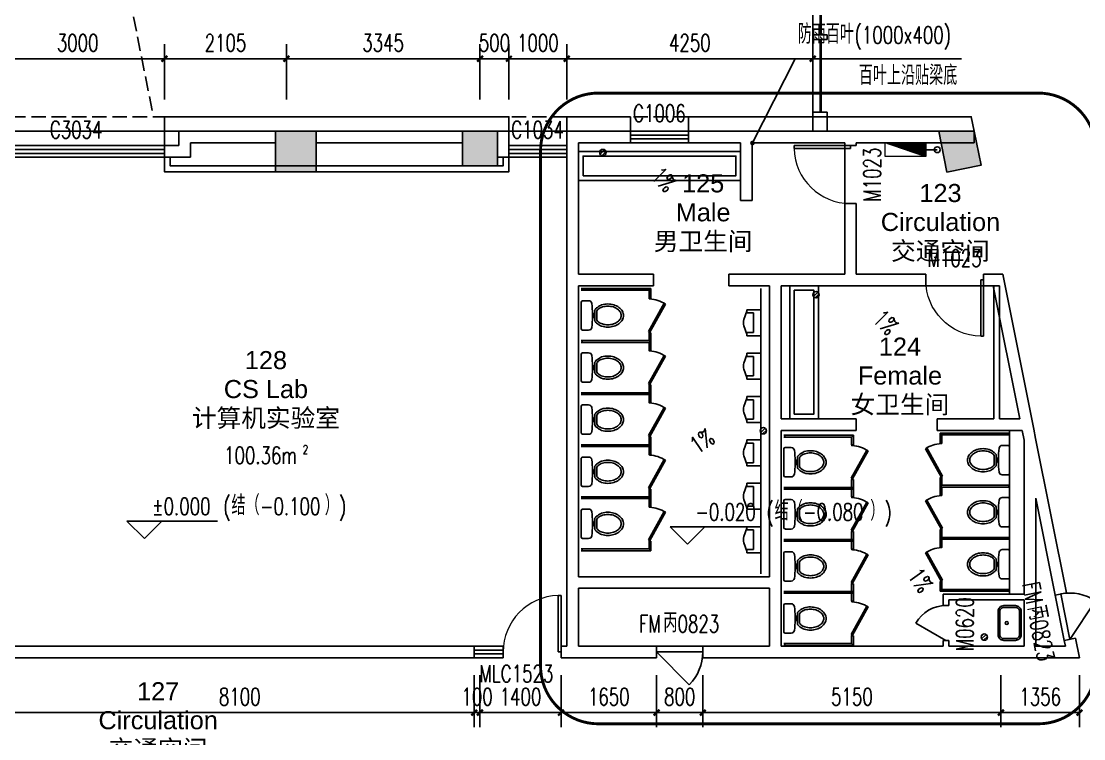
# Model space of a CAD drawing. Header units: inches. Extents: x -97096 to 280004, y -37912 to 97116.
# Drawn here: x -30424 to -12070, y 13500 to 25900 of the extents above; entities that cross this region are included whole.
import ezdxf
from ezdxf.enums import TextEntityAlignment as Align

# ---------------------------------------------------------------- set-up
doc = ezdxf.new("R2010")
doc.units = ezdxf.units.IN
doc.header["$LTSCALE"] = 1000
doc.header["$MEASUREMENT"] = 0
doc.linetypes.add('DASH', pattern=[0.35, 0.25, -0.1])
for name, color, linetype in [('3T_BAR', 7, 'Continuous'), ('A-DETL-NOTE', 1, 'Continuous'), ('COLUMN', 2, 'Continuous'), ('CURTWALL', 4, 'Continuous'), ('DIM_ELEV', 3, 'Continuous'), ('DIM_LEAD', 3, 'Continuous'), ('DIM_SYMB', 3, 'Continuous'), ('DOOR_FIRE', 4, 'Continuous'), ('DOOR_FIRE_TEXT', 7, 'Continuous'), ('PIPE', 3, 'Continuous'), ('PUB_DIM', 3, 'Continuous'), ('PUB_HATCH', 253, 'Continuous'), ('PUB_TEXT', 7, 'Continuous'), ('S-XP', 1, 'Continuous'), ('S-XP-LG', 32, 'Continuous'), ('SEE', 5, 'Continuous'), ('SLAB', 60, 'Continuous'), ('SPACE', 7, 'Continuous'), ('STAIR', 3, 'Continuous'), ('SURFACE', 6, 'Continuous'), ('SURFACE-INT', 62, 'Continuous'), ('WALL', 2, 'Continuous'), ('WINDOW', 4, 'Continuous'), ('WINDOW_TEXT', 7, 'Continuous')]:
    doc.layers.add(name, color=color, linetype=linetype)
doc.layers.add('an-wc', color=253, linetype='Continuous', lineweight=25)
doc.layers.add('S-XIAO', color=30, linetype='Continuous', lineweight=5)
doc.styles.add('510p-01$0$Arial_2', font='arial.ttf', dxfattribs={"height": 6.392964})
doc.styles.add('_TCH_DIM', font='SIMPLEX', dxfattribs={"bigfont": 'GBCBIG'})
doc.styles.add('_TCH_DIM_T3', font='SIMPLEX', dxfattribs={"width": 0.705882, "bigfont": 'GBCBIG'})
doc.styles.add('_TCH_SPACE', font='SIMPLEX', dxfattribs={"bigfont": 'GBCBIG'})
doc.styles.add('_TCH_WINDOW', font='SIMPLEX', dxfattribs={"bigfont": 'GBCBIG'})
doc.dimstyles.new('_TCH_ARCH&&100', dxfattribs={"dimtxt": 297.5, "dimasz": 100, "dimexe": 250, "dimexo": 300, "dimgap": 126.25, "dimtad": 1, "dimdec": 0, "dimzin": 0, "dimdsep": 46, "dimtxsty": '_TCH_DIM_T3', "dimblk": 'ARCHTICK', "dimcen": 0.09, "dimclrt": 7, "dimazin": 2, "dimtfac": 1, "dimtdec": 0, "dimtix": 1, "dimtmove": 2, "dimatfit": 3, "dimfxl": 1, "dimtolj": 1, "dimtzin": 0, "dimarcsym": 0})

# ---------------------------------------------------------------- blocks, each defined once
blk = doc.blocks.new('A$C297B222E')
at = {"layer": 'an-wc'}
for p, q in [((-450, 0), (-450, 240)), ((-450, 240), (-394, 240)), ((-422, 240), (-278, 291)), ((-394, 240), (-394, 124)), ((-28, 240), (-172, 291)), ((-56, 240), (-56, 124)), ((0, 240), (-56, 240)), ((0, 0), (0, 240)), ((0, 0), (-450, 0)), ((-394, 124), (-56, 124))]:
    blk.add_line(p, q, dxfattribs=at)
blk.add_ellipse((-225, 225), major_axis=(-113, 0), ratio=0.666667, start_param=4.220783, end_param=5.203995, dxfattribs=at)
blk = doc.blocks.new('A$C28FC4F9F')
at = {"layer": 'an-wc'}
for p, q in [((-930, 0), (-930, -1200)), ((-697, 0), (-233, 0)), ((-30, 0), (-30, -1170)), ((0, 0), (0, -1200)), ((-900, 0), (-900, -1170)), ((-719, -127), (-719, -22)), ((-211, -22), (-211, -127)), ((-560, -233), (-367, -233)), ((-545, -270), (-385, -270)), ((-503, -214), (-492, -214)), ((-503, -233), (-503, -214)), ((-492, -214), (-492, -195)), ((-438, -214), (-492, -214)), ((-438, -195), (-438, -214)), ((-438, -214), (-427, -214)), ((-427, -214), (-427, -233)), ((-930, -1200), (-765, -1200)), ((-900, -1170), (-765, -1170)), ((-765, -1170), (-765, -1200)), ((-189, -1161), (-676, -1431)), ((-176, -1184), (-663, -1454)), ((-176, -1184), (-189, -1161)), ((-165, -1170), (-30, -1170)), ((-165, -1170), (-165, -1200)), ((-165, -1200), (0, -1200)), ((-663, -1454), (-676, -1431))]:
    blk.add_line(p, q, dxfattribs=at)
for points in [[(-464, -729, -0.128381), (-537, -710, -0.106268), (-605, -650, -0.085065), (-648, -565, -0.074422), (-664, -459, -0.074422), (-648, -352, -0.093985), (-605, -278, -0.073872), (-560, -233, -0.130921)], [(-545, -270, 0.073654), (-575, -291, 0.085065), (-612, -364, 0.074422), (-626, -459, 0.074422), (-612, -554, 0.085065), (-575, -626, 0.106268), (-520, -675, 0.128381), (-466, -689, 0.131396)], [(-367, -233, -0.073872), (-322, -278, -0.093985), (-280, -352, -0.074422), (-264, -459, -0.074422), (-280, -565, -0.085065), (-322, -650, -0.106268), (-391, -710, -0.128381), (-464, -729, -0.130921)], [(-385, -270, -0.073654), (-355, -291, -0.085065), (-318, -364, -0.074422), (-304, -459, -0.074422), (-318, -554, -0.085065), (-355, -626, -0.106268), (-410, -675, -0.128381), (-464, -689, -0.131396)]]:
    blk.add_lwpolyline(points, format="xyb", dxfattribs=at)
for points in [[(-765, -1184), (-754, -1184), (-754, -1173), (-765, -1173)], [(-165, -1173), (-177, -1173), (-177, -1184), (-165, -1184)]]:
    blk.add_lwpolyline(points, dxfattribs=at)
for centre, radius, start, end in [((-697, -22), 21.6, 90, 180), ((-233, -22), 21.6, 0, 90), ((-665, -127), 54, 180, 262.0681), ((-465, 1307), 1502, 262.0681, 268.9699), ((-465, 1307), 1502, 271.0301, 277.9319), ((-265, -127), 54, 277.9319, 0), ((-465, 1307), 1502, 268.9699, 271.0301), ((-194, -1147), 560, 183.7719, 213.231)]:
    blk.add_arc(centre, radius, start, end, dxfattribs=at)
for points in [[(-930, -30), (-900, -30), (-930, 0), (-900, 0)], [(-30, -30), (0, -30), (-30, 0), (0, 0)], [(-930, -1200), (-900, -1200), (-930, -1170), (-900, -1170)], [(-30, -1200), (0, -1200), (-30, -1170), (0, -1170)]]:
    blk.add_trace(points, dxfattribs=at)
blk = doc.blocks.new('XHS-2')
at = {"layer": 'S-XIAO', "linetype": 'Continuous'}
h = blk.add_hatch(dxfattribs=at)
h.set_pattern_fill('ANSI31', color=256, scale=10, angle=152.1447, style=0)
h.set_pattern_definition([(44.999815, (55471.2533, 434076.4532), (-0.8838806224, 0.8838863305), [])])
h.paths.add_polyline_path([(-345224, 932668), (-344524, 932668), (-344524, 932908)])
blk.add_lwpolyline([(-345224, 932668), (-344524, 932668), (-344524, 932908), (-345224, 932908)], close=True, dxfattribs=at)
at = {"layer": 'S-XP'}
blk.add_line((-344524, 932788), (-344324, 932788), dxfattribs=at)
at = {"layer": 'S-XP-LG'}
blk.add_circle((-344324, 932788), 50, dxfattribs=at)
blk = doc.blocks.new('510p-01$0$material tag')
blk = doc.blocks.new('_ArchTick')
at = {"color": 0, "linetype": 'ByBlock', "const_width": 0.4}
blk.add_lwpolyline([(-0.5, -0.5), (0.5, 0.5)], dxfattribs=at)
blk = doc.blocks.new('*D484')
at = {"layer": 'Defpoints', "color": 0, "transparency": 16777216}
for p in [(-27950, 25252), (-30950, 24250), (-27950, 24250)]:
    blk.add_point(p, dxfattribs=at)
at = {"layer": 'PUB_DIM', "color": 0, "lineweight": -2, "transparency": 16777216}
for p, q in [((-30950, 24550), (-30950, 25502)), ((-27950, 24550), (-27950, 25502)), ((-30950, 25252), (-27950, 25252))]:
    blk.add_line(p, q, dxfattribs=at)
at = {"layer": 'PUB_DIM', "color": 0, "lineweight": -2, "transparency": 16777216, "xscale": 100, "yscale": 100, "zscale": 100, "rotation": 180}
blk.add_blockref('_ArchTick', (-30950, 25252), dxfattribs=at)
at = {"layer": 'PUB_DIM', "color": 0, "lineweight": -2, "transparency": 16777216, "xscale": 100, "yscale": 100, "zscale": 100}
blk.add_blockref('_ArchTick', (-27950, 25252), dxfattribs=at)
at = {"layer": 'PUB_DIM', "color": 7, "transparency": 16777216, "insert": (-29450, 25527), "char_height": 297.5, "attachment_point": 5, "style": '_TCH_DIM_T3'}
blk.add_mtext('\\A1;3000', dxfattribs=at)
blk = doc.blocks.new('*D485')
at = {"layer": 'Defpoints', "color": 0, "transparency": 16777216}
for p in [(-25845, 25252), (-27950, 24250), (-25845, 24250)]:
    blk.add_point(p, dxfattribs=at)
at = {"layer": 'PUB_DIM', "color": 0, "lineweight": -2, "transparency": 16777216}
for p, q in [((-27950, 24550), (-27950, 25502)), ((-25845, 24550), (-25845, 25502)), ((-27950, 25252), (-25845, 25252))]:
    blk.add_line(p, q, dxfattribs=at)
at = {"layer": 'PUB_DIM', "color": 0, "lineweight": -2, "transparency": 16777216, "xscale": 100, "yscale": 100, "zscale": 100, "rotation": 180}
blk.add_blockref('_ArchTick', (-27950, 25252), dxfattribs=at)
at = {"layer": 'PUB_DIM', "color": 0, "lineweight": -2, "transparency": 16777216, "xscale": 100, "yscale": 100, "zscale": 100}
blk.add_blockref('_ArchTick', (-25845, 25252), dxfattribs=at)
at = {"layer": 'PUB_DIM', "color": 7, "transparency": 16777216, "insert": (-26897, 25527), "char_height": 297.5, "attachment_point": 5, "style": '_TCH_DIM_T3'}
blk.add_mtext('\\A1;2105', dxfattribs=at)
blk = doc.blocks.new('*D486')
at = {"layer": 'Defpoints', "color": 0, "transparency": 16777216}
for p in [(-22500, 25252), (-25845, 24250), (-22500, 24250)]:
    blk.add_point(p, dxfattribs=at)
at = {"layer": 'PUB_DIM', "color": 0, "lineweight": -2, "transparency": 16777216}
for p, q in [((-25845, 24550), (-25845, 25502)), ((-22500, 24550), (-22500, 25502)), ((-25845, 25252), (-22500, 25252))]:
    blk.add_line(p, q, dxfattribs=at)
at = {"layer": 'PUB_DIM', "color": 0, "lineweight": -2, "transparency": 16777216, "xscale": 100, "yscale": 100, "zscale": 100, "rotation": 180}
blk.add_blockref('_ArchTick', (-25845, 25252), dxfattribs=at)
at = {"layer": 'PUB_DIM', "color": 0, "lineweight": -2, "transparency": 16777216, "xscale": 100, "yscale": 100, "zscale": 100}
blk.add_blockref('_ArchTick', (-22500, 25252), dxfattribs=at)
at = {"layer": 'PUB_DIM', "color": 7, "transparency": 16777216, "insert": (-24173, 25527), "char_height": 297.5, "attachment_point": 5, "style": '_TCH_DIM_T3'}
blk.add_mtext('\\A1;3345', dxfattribs=at)
blk = doc.blocks.new('*D487')
at = {"layer": 'Defpoints', "color": 0, "transparency": 16777216}
for p in [(-22000, 25252), (-22500, 24250), (-22000, 24250)]:
    blk.add_point(p, dxfattribs=at)
at = {"layer": 'PUB_DIM', "color": 0, "lineweight": -2, "transparency": 16777216}
for p, q in [((-22500, 24550), (-22500, 25502)), ((-22000, 24550), (-22000, 25502)), ((-22500, 25252), (-22600, 25252)), ((-22500, 25252), (-22000, 25252)), ((-22000, 25252), (-21900, 25252))]:
    blk.add_line(p, q, dxfattribs=at)
at = {"layer": 'PUB_DIM', "color": 0, "lineweight": -2, "transparency": 16777216, "xscale": 100, "yscale": 100, "zscale": 100}
blk.add_blockref('_ArchTick', (-22500, 25252), dxfattribs=at)
at = {"layer": 'PUB_DIM', "color": 0, "lineweight": -2, "transparency": 16777216, "xscale": 100, "yscale": 100, "zscale": 100, "rotation": 180}
blk.add_blockref('_ArchTick', (-22000, 25252), dxfattribs=at)
at = {"layer": 'PUB_DIM', "color": 7, "transparency": 16777216, "insert": (-22250, 25527), "char_height": 297.5, "attachment_point": 5, "style": '_TCH_DIM_T3'}
blk.add_mtext('\\A1;500', dxfattribs=at)
blk = doc.blocks.new('*D488')
at = {"layer": 'Defpoints', "color": 0, "transparency": 16777216}
for p in [(-21000, 25252), (-22000, 24250), (-21000, 24250)]:
    blk.add_point(p, dxfattribs=at)
at = {"layer": 'PUB_DIM', "color": 0, "lineweight": -2, "transparency": 16777216}
for p, q in [((-22000, 24550), (-22000, 25502)), ((-21000, 24550), (-21000, 25502)), ((-22000, 25252), (-21000, 25252))]:
    blk.add_line(p, q, dxfattribs=at)
at = {"layer": 'PUB_DIM', "color": 0, "lineweight": -2, "transparency": 16777216, "xscale": 100, "yscale": 100, "zscale": 100, "rotation": 180}
blk.add_blockref('_ArchTick', (-22000, 25252), dxfattribs=at)
at = {"layer": 'PUB_DIM', "color": 0, "lineweight": -2, "transparency": 16777216, "xscale": 100, "yscale": 100, "zscale": 100}
blk.add_blockref('_ArchTick', (-21000, 25252), dxfattribs=at)
at = {"layer": 'PUB_DIM', "color": 7, "transparency": 16777216, "insert": (-21500, 25527), "char_height": 297.5, "attachment_point": 5, "style": '_TCH_DIM_T3'}
blk.add_mtext('\\A1;1000', dxfattribs=at)
blk = doc.blocks.new('*D489')
at = {"layer": 'Defpoints', "color": 0, "transparency": 16777216}
for p in [(-16750, 25252), (-21000, 24250), (-16750, 24250)]:
    blk.add_point(p, dxfattribs=at)
at = {"layer": 'PUB_DIM', "color": 0, "lineweight": -2, "transparency": 16777216}
for p, q in [((-21000, 24550), (-21000, 25502)), ((-16750, 24550), (-16750, 25502)), ((-21000, 25252), (-16750, 25252))]:
    blk.add_line(p, q, dxfattribs=at)
at = {"layer": 'PUB_DIM', "color": 0, "lineweight": -2, "transparency": 16777216, "xscale": 100, "yscale": 100, "zscale": 100, "rotation": 180}
blk.add_blockref('_ArchTick', (-21000, 25252), dxfattribs=at)
at = {"layer": 'PUB_DIM', "color": 0, "lineweight": -2, "transparency": 16777216, "xscale": 100, "yscale": 100, "zscale": 100}
blk.add_blockref('_ArchTick', (-16750, 25252), dxfattribs=at)
at = {"layer": 'PUB_DIM', "color": 7, "transparency": 16777216, "insert": (-18875, 25527), "char_height": 297.5, "attachment_point": 5, "style": '_TCH_DIM_T3'}
blk.add_mtext('\\A1;4250', dxfattribs=at)
blk = doc.blocks.new('*D499')
at = {"layer": 'Defpoints', "color": 0, "transparency": 16777216}
for p in [(-30700, 14900), (-22600, 14900), (-22600, 13951)]:
    blk.add_point(p, dxfattribs=at)
at = {"layer": 'PUB_DIM', "color": 0, "lineweight": -2, "transparency": 16777216}
for p, q in [((-30700, 14600), (-30700, 13701)), ((-22600, 14600), (-22600, 13701)), ((-30700, 13951), (-22600, 13951))]:
    blk.add_line(p, q, dxfattribs=at)
at = {"layer": 'PUB_DIM', "color": 0, "lineweight": -2, "transparency": 16777216, "xscale": 100, "yscale": 100, "zscale": 100, "rotation": 180}
blk.add_blockref('_ArchTick', (-30700, 13951), dxfattribs=at)
at = {"layer": 'PUB_DIM', "color": 0, "lineweight": -2, "transparency": 16777216, "xscale": 100, "yscale": 100, "zscale": 100}
blk.add_blockref('_ArchTick', (-22600, 13951), dxfattribs=at)
at = {"layer": 'PUB_DIM', "color": 7, "transparency": 16777216, "insert": (-26650, 14226), "char_height": 297.5, "attachment_point": 5, "style": '_TCH_DIM_T3'}
blk.add_mtext('\\A1;8100', dxfattribs=at)
blk = doc.blocks.new('*D500')
at = {"layer": 'Defpoints', "color": 0, "transparency": 16777216}
for p in [(-22600, 14900), (-22500, 14900), (-22500, 13951)]:
    blk.add_point(p, dxfattribs=at)
at = {"layer": 'PUB_DIM', "color": 0, "lineweight": -2, "transparency": 16777216}
for p, q in [((-22600, 14600), (-22600, 13701)), ((-22500, 14600), (-22500, 13701)), ((-22600, 13951), (-22700, 13951)), ((-22600, 13951), (-22500, 13951)), ((-22500, 13951), (-22400, 13951))]:
    blk.add_line(p, q, dxfattribs=at)
at = {"layer": 'PUB_DIM', "color": 0, "lineweight": -2, "transparency": 16777216, "xscale": 100, "yscale": 100, "zscale": 100}
blk.add_blockref('_ArchTick', (-22600, 13951), dxfattribs=at)
at = {"layer": 'PUB_DIM', "color": 0, "lineweight": -2, "transparency": 16777216, "xscale": 100, "yscale": 100, "zscale": 100, "rotation": 180}
blk.add_blockref('_ArchTick', (-22500, 13951), dxfattribs=at)
at = {"layer": 'PUB_DIM', "color": 7, "transparency": 16777216, "insert": (-22550, 14226), "char_height": 297.5, "attachment_point": 5, "style": '_TCH_DIM_T3'}
blk.add_mtext('\\A1;100', dxfattribs=at)
blk = doc.blocks.new('*D501')
at = {"layer": 'Defpoints', "color": 0, "transparency": 16777216}
for p in [(-22500, 14900), (-21100, 14900), (-21100, 13951)]:
    blk.add_point(p, dxfattribs=at)
at = {"layer": 'PUB_DIM', "color": 0, "lineweight": -2, "transparency": 16777216}
for p, q in [((-22500, 14600), (-22500, 13701)), ((-21100, 14600), (-21100, 13701)), ((-22500, 13951), (-21100, 13951))]:
    blk.add_line(p, q, dxfattribs=at)
at = {"layer": 'PUB_DIM', "color": 0, "lineweight": -2, "transparency": 16777216, "xscale": 100, "yscale": 100, "zscale": 100, "rotation": 180}
blk.add_blockref('_ArchTick', (-22500, 13951), dxfattribs=at)
at = {"layer": 'PUB_DIM', "color": 0, "lineweight": -2, "transparency": 16777216, "xscale": 100, "yscale": 100, "zscale": 100}
blk.add_blockref('_ArchTick', (-21100, 13951), dxfattribs=at)
at = {"layer": 'PUB_DIM', "color": 7, "transparency": 16777216, "insert": (-21800, 14226), "char_height": 297.5, "attachment_point": 5, "style": '_TCH_DIM_T3'}
blk.add_mtext('\\A1;1400', dxfattribs=at)
blk = doc.blocks.new('*D502')
at = {"layer": 'Defpoints', "color": 0, "transparency": 16777216}
for p in [(-21100, 14900), (-19450, 14900), (-19450, 13951)]:
    blk.add_point(p, dxfattribs=at)
at = {"layer": 'PUB_DIM', "color": 0, "lineweight": -2, "transparency": 16777216}
for p, q in [((-21100, 14600), (-21100, 13701)), ((-19450, 14600), (-19450, 13701)), ((-21100, 13951), (-19450, 13951))]:
    blk.add_line(p, q, dxfattribs=at)
at = {"layer": 'PUB_DIM', "color": 0, "lineweight": -2, "transparency": 16777216, "xscale": 100, "yscale": 100, "zscale": 100, "rotation": 180}
blk.add_blockref('_ArchTick', (-21100, 13951), dxfattribs=at)
at = {"layer": 'PUB_DIM', "color": 0, "lineweight": -2, "transparency": 16777216, "xscale": 100, "yscale": 100, "zscale": 100}
blk.add_blockref('_ArchTick', (-19450, 13951), dxfattribs=at)
at = {"layer": 'PUB_DIM', "color": 7, "transparency": 16777216, "insert": (-20275, 14226), "char_height": 297.5, "attachment_point": 5, "style": '_TCH_DIM_T3'}
blk.add_mtext('\\A1;1650', dxfattribs=at)
blk = doc.blocks.new('*D503')
at = {"layer": 'Defpoints', "color": 0, "transparency": 16777216}
for p in [(-19450, 14900), (-18650, 14900), (-18650, 13951)]:
    blk.add_point(p, dxfattribs=at)
at = {"layer": 'PUB_DIM', "color": 0, "lineweight": -2, "transparency": 16777216}
for p, q in [((-19450, 14600), (-19450, 13701)), ((-18650, 14600), (-18650, 13701)), ((-19450, 13951), (-18650, 13951))]:
    blk.add_line(p, q, dxfattribs=at)
at = {"layer": 'PUB_DIM', "color": 0, "lineweight": -2, "transparency": 16777216, "xscale": 100, "yscale": 100, "zscale": 100, "rotation": 180}
blk.add_blockref('_ArchTick', (-19450, 13951), dxfattribs=at)
at = {"layer": 'PUB_DIM', "color": 0, "lineweight": -2, "transparency": 16777216, "xscale": 100, "yscale": 100, "zscale": 100}
blk.add_blockref('_ArchTick', (-18650, 13951), dxfattribs=at)
at = {"layer": 'PUB_DIM', "color": 7, "transparency": 16777216, "insert": (-19050, 14226), "char_height": 297.5, "attachment_point": 5, "style": '_TCH_DIM_T3'}
blk.add_mtext('\\A1;800', dxfattribs=at)
blk = doc.blocks.new('*D504')
at = {"layer": 'Defpoints', "color": 0, "transparency": 16777216}
for p in [(-18650, 14900), (-13500, 14900), (-13500, 13951)]:
    blk.add_point(p, dxfattribs=at)
at = {"layer": 'PUB_DIM', "color": 0, "lineweight": -2, "transparency": 16777216}
for p, q in [((-18650, 14600), (-18650, 13701)), ((-13500, 14600), (-13500, 13701)), ((-18650, 13951), (-13500, 13951))]:
    blk.add_line(p, q, dxfattribs=at)
at = {"layer": 'PUB_DIM', "color": 0, "lineweight": -2, "transparency": 16777216, "xscale": 100, "yscale": 100, "zscale": 100, "rotation": 180}
blk.add_blockref('_ArchTick', (-18650, 13951), dxfattribs=at)
at = {"layer": 'PUB_DIM', "color": 0, "lineweight": -2, "transparency": 16777216, "xscale": 100, "yscale": 100, "zscale": 100}
blk.add_blockref('_ArchTick', (-13500, 13951), dxfattribs=at)
at = {"layer": 'PUB_DIM', "color": 7, "transparency": 16777216, "insert": (-16075, 14226), "char_height": 297.5, "attachment_point": 5, "style": '_TCH_DIM_T3'}
blk.add_mtext('\\A1;5150', dxfattribs=at)
blk = doc.blocks.new('*D505')
at = {"layer": 'Defpoints', "color": 0, "transparency": 16777216}
for p in [(-13500, 14900), (-12144, 14900), (-12144, 13951)]:
    blk.add_point(p, dxfattribs=at)
at = {"layer": 'PUB_DIM', "color": 0, "lineweight": -2, "transparency": 16777216}
for p, q in [((-13500, 14600), (-13500, 13701)), ((-12144, 14600), (-12144, 13701)), ((-13500, 13951), (-12144, 13951))]:
    blk.add_line(p, q, dxfattribs=at)
at = {"layer": 'PUB_DIM', "color": 0, "lineweight": -2, "transparency": 16777216, "xscale": 100, "yscale": 100, "zscale": 100, "rotation": 180}
blk.add_blockref('_ArchTick', (-13500, 13951), dxfattribs=at)
at = {"layer": 'PUB_DIM', "color": 0, "lineweight": -2, "transparency": 16777216, "xscale": 100, "yscale": 100, "zscale": 100}
blk.add_blockref('_ArchTick', (-12144, 13951), dxfattribs=at)
at = {"layer": 'PUB_DIM', "color": 7, "transparency": 16777216, "insert": (-12822, 14226), "char_height": 297.5, "attachment_point": 5, "style": '_TCH_DIM_T3'}
blk.add_mtext('\\A1;1356', dxfattribs=at)
blk = doc.blocks.new('_FZH')
blk.add_lwpolyline([(-0.5, -0.5), (0.5, -0.5), (0.5, 0.5), (-0.5, 0.5)], close=True)
at = {"layer": 'PUB_HATCH'}
blk.add_solid([(-0.5, -0.5), (0.5, -0.5), (-0.5, 0.5), (0.5, 0.5)], dxfattribs=at)
blk = doc.blocks.new('$TCHSYS$WIN2D')
for p, q in [((-0.5, 0.5), (0.5, 0.5)), ((-0.5, 0.5), (-0.5, -0.5)), ((0.5, 0.5), (0.5, -0.5)), ((0.5, 0.1667), (-0.5, 0.1667)), ((0.5, -0.1667), (-0.5, -0.1667)), ((-0.5, -0.5), (0.5, -0.5))]:
    blk.add_line(p, q)
blk = doc.blocks.new('$DorLib2D$00000001')
for p, q in [((0.45, 0.975), (0.5, 0.975)), ((0.45, 0), (0.45, 0.975)), ((0.5, 0), (0.5, 0.975)), ((0.5, 0), (0.45, 0))]:
    blk.add_line(p, q)
at = {"lineweight": 13}
blk.add_arc((0.475, 0), 0.975, 91.4693, 180, dxfattribs=at)
blk = doc.blocks.new('$DorLib2D$00000114')
at = {"color": 0}
blk.add_line((0.5, 0), (-0.207, 0.707), dxfattribs=at)
blk.add_arc((0.5, 0), 1, 135, 180, dxfattribs=at)
blk = doc.blocks.new('$DorLib2D$00000228')
at = {"color": 0}
blk.add_line((0.5, 0), (0, 0.866), dxfattribs=at)
blk.add_arc((0.5, 0), 1, 120, 180, dxfattribs=at)

msp = doc.modelspace()

# ---------------------------------------------------------------- hatches: boundary and pattern name
at = {"layer": 'PIPE'}
h = msp.add_hatch(dxfattribs=at)
h.set_pattern_fill('ANSI31', color=256, scale=25)
h.set_pattern_definition([(45, (-13831, 482517), (-28.0633004, 28.0633004), [])])
edge = h.paths.add_edge_path()
edge.add_arc((-20377.5, 23631), 55, 0, 360)
h = msp.add_hatch(dxfattribs=at)
h.set_pattern_fill('ANSI31', color=256, scale=25)
h.set_pattern_definition([(45, (-10148.5, 480060), (-28.0633004, 28.0633004), [])])
edge = h.paths.add_edge_path()
edge.add_arc((-16695, 21174), 55, 0, 360)
h = msp.add_hatch(dxfattribs=at)
h.set_pattern_fill('ANSI31', color=256, scale=25)
h.set_pattern_definition([(45, (-11058, 477708.5), (-28.0633004, 28.0633004), [])])
edge = h.paths.add_edge_path()
edge.add_arc((-17604.5, 18822.5), 55, 0, 360)
h = msp.add_hatch(dxfattribs=at)
h.set_pattern_fill('ANSI31', color=256, scale=25)
h.set_pattern_definition([(45, (-7242, 474142), (-28.0633004, 28.0633004), [])])
edge = h.paths.add_edge_path()
edge.add_arc((-13788.5, 15256), 55, 0, 360)
at = {"layer": 'PUB_HATCH'}
msp.add_hatch(color=256, dxfattribs=at).paths.add_polyline_path([(-13962.8, 24000), (-13845.1, 23411.7), (-14433.5, 23294), (-14574.7, 24000)])

# ---------------------------------------------------------------- linework, layer by layer
at = {"layer": '3T_BAR'}
for p, q in [((-16750, 25665), (-16750, 25585)), ((-16500, 25665), (-16750, 25665)), ((-16750, 25585), (-16500, 25585)), ((-16500, 25585), (-16500, 25665)), ((-16750, 24330), (-16750, 24250)), ((-16500, 24330), (-16750, 24330)), ((-16750, 24250), (-16500, 24250)), ((-16500, 24250), (-16500, 24330))]:
    msp.add_line(p, q, dxfattribs=at)
msp.add_lwpolyline([(-16500, 24000), (-16750, 24000), (-16750, 24250), (-16500, 24250)], close=True, dxfattribs=at)
at = {"layer": 'an-wc'}
msp.add_line((-17650, 21280), (-17650, 16350), dxfattribs=at)
for points in [[(-20800, 23150), (-20800, 23650), (-18000, 23650), (-18000, 23150)], [(-20720, 23230), (-20720, 23570), (-18080, 23570), (-18080, 23230)], [(-17150, 21330), (-16650, 21330), (-16650, 19030), (-17150, 19030)], [(-17070, 21250), (-16730, 21250), (-16730, 19110), (-17070, 19110)]]:
    msp.add_lwpolyline(points, close=True, dxfattribs=at)
for points in [[(-13150, 15700), (-13150, 15300, -0.4142136), (-13250, 15200), (-13450, 15200, -0.4142136), (-13550, 15300), (-13550, 15700, -0.4142136), (-13450, 15800), (-13250, 15800, -0.4142136)], [(-13180, 15700), (-13180, 15300, -0.4142136), (-13250, 15230), (-13450, 15230, -0.4142136), (-13520, 15300), (-13520, 15700, -0.4142136), (-13450, 15770), (-13250, 15770, -0.4142136)]]:
    msp.add_lwpolyline(points, format="xyb", close=True, dxfattribs=at)
msp.add_circle((-13400, 15500), 25, dxfattribs=at)
at = {"layer": 'COLUMN'}
msp.add_lwpolyline([(-13962.8, 24000), (-13845.1, 23411.7), (-14433.5, 23294), (-14574.7, 24000)], close=True, dxfattribs=at)
at = {"layer": 'CURTWALL'}
for p, q in [((-16625, 26250), (-16625, 25665)), ((-16605, 26250), (-16605, 25665)), ((-16625, 25585), (-16625, 24330)), ((-16605, 25585), (-16605, 24330))]:
    msp.add_line(p, q, dxfattribs=at)
at = {"layer": 'DIM_ELEV'}
for p, q in [((-28297.7, 16961.9), (-28597.7, 17261.9)), ((-28597.7, 17261.9), (-27032.7, 17261.9)), ((-28297.7, 16961.9), (-27997.7, 17261.9)), ((-18915, 16865), (-19215, 17165)), ((-19215, 17165), (-17650, 17165)), ((-18915, 16865), (-18615, 17165))]:
    msp.add_line(p, q, dxfattribs=at)
at = {"layer": 'DIM_LEAD'}
for p, q in [((-17793, 23796.1), (-17054.2, 25252)), ((-17054.2, 25252), (-14183.2, 25252))]:
    msp.add_line(p, q, dxfattribs=at)
at = {"layer": 'DIM_LEAD', "const_width": 40}
msp.add_lwpolyline([(-17802.1, 23778.3, 1), (-17784, 23814, 1)], format="xyb", close=True, dxfattribs=at)
at = {"layer": 'DIM_SYMB'}
for points in [[(-27929, 25517.8, 0, 0, 0), (-27929, 26760.1, 80, 0, 0), (-27929, 27060.1, 0, 0, 0)], [(-19146.9, 22633.5, 0, 0, 0), (-19683.9, 23162.8, 80, 0, 0), (-19897.5, 23373.4, 0, 0, 0)], [(-15313.7, 20164.7, 0, 0, 0), (-15850.7, 20694, 80, 0, 0), (-16064.3, 20904.6, 0, 0, 0)], [(-18977.7, 18120.4, 0, 0, 0), (-18357.4, 18549, 80, 0, 0), (-18110.5, 18719.6, 0, 0, 0)], [(-15421.8, 16540.9, 0, 0, 0), (-14980.1, 15929.8, 80, 0, 0), (-14804.3, 15686.7, 0, 0, 0)]]:
    msp.add_lwpolyline(points, format="xyseb", dxfattribs=at)
at = {"layer": 'DOOR_FIRE'}
for p, q in [((-12309.8, 15217.7), (-12466.7, 16002.1)), ((-19450, 15100), (-18650, 15100)), ((-18650, 15000, 100), (-19450, 15000, 100))]:
    msp.add_line(p, q, dxfattribs=at)
at = {"layer": 'PIPE'}
for centre in [(-20377.5, 23631), (-16695, 21174), (-17604.5, 18822.5), (-13788.5, 15256)]:
    msp.add_circle(centre, 55, dxfattribs=at)
at = {"layer": 'PUB_DIM', "linetype": 'DASH', "const_width": 50}
msp.add_lwpolyline([(-20454, 24659.1), (-12857.9, 24659.1, -0.4142136), (-11857.9, 23659.1), (-11857.9, 14757.9, -0.4142136), (-12857.9, 13757.9), (-20454, 13757.9, -0.4142136), (-21454, 14757.9), (-21454, 23659.1, -0.4142136)], format="xyb", close=True, dxfattribs=at)
at = {"layer": 'SEE', "linetype": 'DASH'}
for p, q in [((-30950, 24250), (-27950, 24250)), ((-21000, 24250), (-22000, 24250))]:
    msp.add_line(p, q, dxfattribs=at)
msp.add_lwpolyline([(-18900, 24250), (-19900, 24250)], dxfattribs=at)
at = {"layer": 'SEE'}
msp.add_lwpolyline([(-13350, 18830), (-13350, 16000)], dxfattribs=at)
at = {"layer": 'SLAB'}
msp.add_lwpolyline([(-16750, 30000), (-16750, 24000), (-47200, 24000), (-47200, 12000), (-16750, 12000.1), (-16750, 6000), (-41200, 6000), (-41200, -5856.5), (-40402.5, -9843.9), (-21183.1, -6000), (-9380, -6000), (-9380, 40), (-7030.7, 40), (-6722.7, -1500), (6722.7, -1500)], dxfattribs=at)
at = {"layer": 'STAIR', "linetype": 'DASH'}
msp.add_line((-29240.1, 29750), (-28140.1, 24250), dxfattribs=at)
at = {"layer": 'SURFACE'}
for points in [[(-27950, 23550), (-27950, 24250), (-22000, 24250), (-22000, 24000)], [(-21000, 24000), (-21000, 24250), (-19900, 24250)], [(-19900, 24000), (-19900, 24250)], [(-18900, 24000), (-18900, 24250)], [(-18900, 24250), (-14014.3, 24250), (-13964.3, 24000)]]:
    msp.add_lwpolyline(points, dxfattribs=at)
at = {"layer": 'SURFACE-INT'}
for points in [[(-27950, 23550), (-27950, 23300), (-22000, 23300), (-22000, 23550)], [(-27850, 23550), (-27850, 23400), (-22100, 23400), (-22100, 23550)]]:
    msp.add_lwpolyline(points, dxfattribs=at)
at = {"layer": 'WALL'}
for p, q in [((-27700, 24000), (-27700, 23750)), ((-27700, 24000), (-26032.1, 24000)), ((-25332.1, 24000), (-22800, 24000)), ((-22200, 24000), (-22000, 24000)), ((-22000, 24000), (-22000, 23750)), ((-21000, 24000), (-17900, 24000)), ((-21000, 24000), (-21000, 23750)), ((-17900, 24000), (-16100, 24000)), ((-16100, 24000), (-13964.3, 24000)), ((-13964.3, 24000), (-13964.3, 23800)), ((-27700, 23750), (-27950, 23750)), ((-27950, 23750), (-27950, 23550)), ((-27500, 23800), (-27500, 23550)), ((-27500, 23800), (-26032.1, 23800)), ((-25332.1, 23800), (-22800, 23800)), ((-22200, 23800), (-22200, 23550)), ((-22000, 23550), (-22000, 23750)), ((-21000, 23550), (-21000, 23750)), ((-20800, 23800), (-18000, 23800)), ((-20800, 23800), (-20800, 23550)), ((-18000, 22800), (-18000, 23800)), ((-17800, 22800), (-17800, 23800)), ((-17800, 23800), (-16200, 23800)), ((-16200, 23800), (-16200, 23750)), ((-16200, 23750), (-16000, 23750)), ((-16000, 23750), (-16000, 23800)), ((-16000, 23800), (-13964.3, 23800)), ((-27950, 23550), (-27500, 23550)), ((-22200, 23550), (-22000, 23550)), ((-21000, 23550), (-21000, 21330)), ((-20800, 23550), (-20800, 21530)), ((-18000, 22800), (-17800, 22800)), ((-16000, 22750), (-16200, 22750)), ((-16200, 22750), (-16200, 21530)), ((-16000, 21530), (-16000, 22750)), ((-19500, 21530), (-20800, 21530)), ((-19500, 21330), (-19500, 21530)), ((-17400, 21530), (-18200, 21530)), ((-18200, 21330), (-18200, 21530)), ((-16200, 21530), (-17400, 21530)), ((-14800, 21530), (-16000, 21530)), ((-14800, 21330), (-14800, 21530)), ((-13625.3, 21530), (-13800, 21530)), ((-13800, 21530), (-13800, 21330)), ((-13470.3, 21530), (-13625.3, 21530)), ((-12934.3, 18849.6), (-13470.3, 21530)), ((-21000, 21330), (-21000, 16300)), ((-19500, 21330), (-20800, 21330)), ((-20800, 21330), (-20800, 16300)), ((-17500, 21330), (-18200, 21330)), ((-17500, 18830), (-17500, 21330)), ((-17300, 19030), (-17300, 21330)), ((-16100, 21330), (-17300, 21330)), ((-16100, 21330), (-14800, 21330)), ((-13800, 21330), (-13625.3, 21330)), ((-13634.3, 21330), (-13525.3, 21330)), ((-13174.3, 19030), (-13634.3, 21330)), ((-13625.3, 21330), (-13625.3, 19030)), ((-13525.3, 21330), (-13525.3, 19030)), ((-16000, 19030), (-17300, 19030)), ((-16000, 18830), (-16000, 19030)), ((-13625.3, 19030), (-14600, 19030)), ((-14600, 18830), (-14600, 19030)), ((-13174.3, 19030), (-13525.3, 19030)), ((-17500, 16300), (-17500, 18830)), ((-16000, 18830), (-17300, 18830)), ((-17300, 16300), (-17300, 18830)), ((-13625.3, 18830), (-14600, 18830)), ((-13134.3, 18830), (-13625.3, 18830)), ((-13100, 18658.5), (-13134.3, 18830)), ((-12901.9, 18688), (-12934.3, 18849.6)), ((-13100, 16000), (-13100, 18658.5)), ((-12368.7, 16021.7), (-12901.9, 18688)), ((-12900, 16000), (-12900, 17658.5)), ((-12900, 17658.5), (-12564.8, 15982.5)), ((-21000, 16300), (-21000, 15100)), ((-17500, 16300), (-20800, 16300)), ((-17300, 15100), (-17300, 16300)), ((-20800, 16100), (-20800, 15100)), ((-17500, 16100), (-20800, 16100)), ((-17500, 15100), (-17500, 16100)), ((-13100, 16000), (-14500, 16000)), ((-14500, 16000), (-14500, 15800)), ((-12900, 15100), (-12900, 16000)), ((-12564.8, 15982.5), (-12368.7, 16021.7)), ((-14500, 15800), (-14400, 15800)), ((-13100, 15900), (-14400, 15900)), ((-14400, 15800), (-14400, 15900)), ((-13100, 15100), (-13100, 15900)), ((-12211.8, 15237.3), (-12407.9, 15198.1)), ((-12144.3, 14900), (-12211.8, 15237.3)), ((-22600, 15100), (-30700, 15100)), ((-22600, 14900), (-22600, 15100)), ((-21000, 15100), (-21100, 15100)), ((-21100, 15100), (-21100, 14900)), ((-19450, 15100), (-20800, 15100)), ((-19450, 14900), (-19450, 15100)), ((-17500, 15100), (-18650, 15100)), ((-18650, 15100), (-18650, 14900)), ((-14500, 15100), (-17300, 15100)), ((-14400, 15200), (-14500, 15200)), ((-14500, 15200), (-14500, 15100)), ((-14400, 15100), (-14400, 15200)), ((-13100, 15100), (-14400, 15100)), ((-12388.3, 15100), (-12900, 15100)), ((-12407.9, 15198.1), (-12388.3, 15100)), ((-30700, 14900), (-22600, 14900)), ((-21100, 14900), (-20900, 14900)), ((-20900, 14900), (-19450, 14900)), ((-18650, 14900), (-17400, 14900)), ((-14500, 14900), (-17400, 14900)), ((-13000, 14900), (-14500, 14900)), ((-12144.3, 14900), (-13000, 14900))]:
    msp.add_line(p, q, dxfattribs=at)
at = {"layer": 'WINDOW'}
for p, q in [((-16200, 22750), (-16200, 23750)), ((-13800, 21330), (-14800, 21330)), ((-12564.8, 15982.5), (-12407.9, 15198.1))]:
    msp.add_line(p, q, dxfattribs=at)

# ---------------------------------------------------------------- block references
at = {"xscale": -1, "rotation": 179.9998149932534}
msp.add_blockref('XHS-2', (329727.1, 956467.1), dxfattribs=at)
at = {"layer": 'A-DETL-NOTE'}
ref = msp.add_blockref('510p-01$0$material tag', (-199024.6, -52733.8), dxfattribs=dict(at, xscale=3.125, yscale=3.125, zscale=3.125))
ref.add_attrib('ROOM_TAG', '125', dxfattribs={"layer": '0', "height": 312.5, "style": '510p-01$0$Arial_2'}).set_placement((-18644.9, 23098.4), align=Align.MIDDLE_CENTER)
ref.add_attrib('NAME_ENG', 'Male', dxfattribs={"layer": '0', "height": 312.5, "style": '510p-01$0$Arial_2'}).set_placement((-18644.9, 22598.4), align=Align.MIDDLE_CENTER)
ref.add_attrib('NAME_CN', '男卫生间', dxfattribs={"layer": '0', "height": 312.5, "style": '510p-01$0$Arial_2'}).set_placement((-18644.9, 22098.4), align=Align.MIDDLE_CENTER)
ref = msp.add_blockref('510p-01$0$material tag', (-194924.8, -52900.6), dxfattribs=dict(at, xscale=3.125, yscale=3.125, zscale=3.125))
ref.add_attrib('ROOM_TAG', '123', dxfattribs={"layer": '0', "height": 312.5, "style": '510p-01$0$Arial_2'}).set_placement((-14545.2, 22931.6), align=Align.MIDDLE_CENTER)
ref.add_attrib('NAME_ENG', 'Circulation', dxfattribs={"layer": '0', "height": 312.5, "style": '510p-01$0$Arial_2'}).set_placement((-14545.2, 22431.6), align=Align.MIDDLE_CENTER)
ref.add_attrib('NAME_CN', '交通空间', dxfattribs={"layer": '0', "height": 312.5, "style": '510p-01$0$Arial_2'}).set_placement((-14545.2, 21931.6), align=Align.MIDDLE_CENTER)
ref = msp.add_blockref('510p-01$0$material tag', (-195624.8, -55555.1), dxfattribs=dict(at, xscale=3.125, yscale=3.125, zscale=3.125))
ref.add_attrib('ROOM_TAG', '124', dxfattribs={"layer": '0', "height": 312.5, "style": '510p-01$0$Arial_2'}).set_placement((-15245.2, 20277.1), align=Align.MIDDLE_CENTER)
ref.add_attrib('NAME_ENG', 'Female', dxfattribs={"layer": '0', "height": 312.5, "style": '510p-01$0$Arial_2'}).set_placement((-15245.2, 19777.1), align=Align.MIDDLE_CENTER)
ref.add_attrib('NAME_CN', '女卫生间', dxfattribs={"layer": '0', "height": 312.5, "style": '510p-01$0$Arial_2'}).set_placement((-15245.2, 19277.1), align=Align.MIDDLE_CENTER)
ref = msp.add_blockref('510p-01$0$material tag', (-206577.3, -55788.5), dxfattribs=dict(at, xscale=3.125, yscale=3.125, zscale=3.125))
ref.add_attrib('ROOM_TAG', '128', dxfattribs={"layer": '0', "height": 312.5, "style": '510p-01$0$Arial_2'}).set_placement((-26197.6, 20043.7), align=Align.MIDDLE_CENTER)
ref.add_attrib('NAME_ENG', 'CS Lab', dxfattribs={"layer": '0', "height": 312.5, "style": '510p-01$0$Arial_2'}).set_placement((-26197.6, 19543.7), align=Align.MIDDLE_CENTER)
ref.add_attrib('NAME_CN', '计算机实验室', dxfattribs={"layer": '0', "height": 312.5, "style": '510p-01$0$Arial_2'}).set_placement((-26197.6, 19043.7), align=Align.MIDDLE_CENTER)
ref = msp.add_blockref('510p-01$0$material tag', (-208439.6, -61511.5), dxfattribs=dict(at, xscale=3.125, yscale=3.125, zscale=3.125))
ref.add_attrib('ROOM_TAG', '127', dxfattribs={"layer": '0', "height": 312.5, "style": '510p-01$0$Arial_2'}).set_placement((-28059.9, 14320.7), align=Align.MIDDLE_CENTER)
ref.add_attrib('NAME_ENG', 'Circulation', dxfattribs={"layer": '0', "height": 312.5, "style": '510p-01$0$Arial_2'}).set_placement((-28059.9, 13820.7), align=Align.MIDDLE_CENTER)
ref.add_attrib('NAME_CN', '交通空间', dxfattribs={"layer": '0', "height": 312.5, "style": '510p-01$0$Arial_2'}).set_placement((-28059.9, 13320.7), align=Align.MIDDLE_CENTER)
at = {"layer": 'an-wc', "xscale": -1}
for p, rotation in [((-20750.1, 20350), 89.99999999643971), ((-20750.1, 19450), 89.99999999643971), ((-20750.1, 18550), 89.99999999643971), ((-17250, 17813.9), 90), ((-20750.1, 17650), 89.99999999643971), ((-17250, 16913.9), 90), ((-20750.1, 16750), 89.99999999643971), ((-17250, 16013.9), 90), ((-17250, 15113.9), 90)]:
    msp.add_blockref('A$C28FC4F9F', p, dxfattribs=dict(at, rotation=rotation))
at = {"layer": 'an-wc'}
for name, p, rotation in [('A$C297B222E', (-17650, 20915), 90.00000000990222), ('A$C297B222E', (-17650, 20165), 90.00000000990222), ('A$C297B222E', (-17650, 19415), 90.00000000990222), ('A$C28FC4F9F', (-13350, 17850), 270), ('A$C297B222E', (-17650, 18665), 90.00000000990222), ('A$C297B222E', (-17650, 17915), 90.00000000990222), ('A$C28FC4F9F', (-13350, 16950), 270), ('A$C297B222E', (-17650, 17165), 90.00000000990222), ('A$C28FC4F9F', (-13350, 16050), 270)]:
    msp.add_blockref(name, p, dxfattribs=dict(at, rotation=rotation))
at = {"layer": 'COLUMN', "xscale": 699.9999999999818, "yscale": 699.9999999999818, "zscale": 699.9999999999818, "rotation": 2.382180932621697e-12}
msp.add_blockref('_FZH', (-25682.1, 23650), dxfattribs=at)
at = {"layer": 'COLUMN', "xscale": 600, "yscale": 600, "zscale": 600}
msp.add_blockref('_FZH', (-22500, 23700), dxfattribs=at)
at = {"layer": 'DOOR_FIRE', "zscale": 200}
for p, xscale, yscale, rotation in [((-12388.3, 15609.9), -800, -800, 101.3099324740203), ((-19050, 15000), 800, 800, 179.9999999999999)]:
    msp.add_blockref('$DorLib2D$00000114', p, dxfattribs=dict(at, xscale=xscale, yscale=yscale, rotation=rotation))
at = {"layer": 'WINDOW'}
ref = msp.add_blockref('$TCHSYS$WIN2D', (-19400, 23900), dxfattribs=dict(at, xscale=1000, yscale=-200, zscale=1000, rotation=180))
ref.add_attrib('A', 'C1006', (-19855, 24161.6), dxfattribs={"layer": 'WINDOW_TEXT', "height": 297.5, "style": '_TCH_WINDOW', "width": 0.705882})
ref = msp.add_blockref('$TCHSYS$WIN2D', (-29450, 23650), dxfattribs=dict(at, xscale=-3000, yscale=-200, zscale=-3000))
ref.add_attrib('A', 'C3034', (-29930, 23876.2), dxfattribs={"layer": 'WINDOW_TEXT', "height": 297.5, "style": '_TCH_WINDOW', "width": 0.705882})
ref = msp.add_blockref('$TCHSYS$WIN2D', (-21500, 23650), dxfattribs=dict(at, xscale=-1000, yscale=-200, zscale=-1000, rotation=359.9999999999997))
ref.add_attrib('A', 'C1034', (-21960, 23876.2), dxfattribs={"layer": 'WINDOW_TEXT', "height": 297.5, "style": '_TCH_WINDOW', "width": 0.705882})
ref = msp.add_blockref('$DorLib2D$00000001', (-16100, 23250), dxfattribs=dict(at, xscale=1000, yscale=1000, zscale=1000, rotation=90))
ref.add_attrib('A', 'M1023', (-15576.2, 22780), dxfattribs={"layer": 'WINDOW_TEXT', "height": 297.5, "rotation": 90, "style": '_TCH_WINDOW', "width": 0.705882})
ref = msp.add_blockref('$DorLib2D$00000001', (-14300, 21430), dxfattribs=dict(at, xscale=-1000, yscale=1000, zscale=-1000, rotation=180))
ref.add_attrib('A', 'M1023', (-14770, 21656.2), dxfattribs={"layer": 'WINDOW_TEXT', "height": 297.5, "style": '_TCH_WINDOW', "width": 0.705882})
at = {"layer": 'WINDOW', "rotation": 179.9999999999999}
for name, p, xscale, yscale, zscale in [('$DorLib2D$00000001', (-21600, 15000), -1000, -1000, -1000), ('$TCHSYS$WIN2D', (-22350, 15000), 500, 200, 500)]:
    msp.add_blockref(name, p, dxfattribs=dict(at, xscale=xscale, yscale=yscale, zscale=zscale))
at = {"layer": 'WINDOW'}
ref = msp.add_blockref('$DorLib2D$00000228', (-14450, 15500), dxfattribs=dict(at, xscale=600, yscale=-600, zscale=600, rotation=269.9999999999977))
ref.add_attrib('A', 'M0620', (-13976.3, 15010), dxfattribs={"layer": 'WINDOW_TEXT', "height": 297.5, "rotation": 90, "style": '_TCH_WINDOW', "width": 0.705882})

# ---------------------------------------------------------------- texts
at = {"layer": 'DOOR_FIRE_TEXT', "style": '_TCH_WINDOW', "width": 0.705882}
for s, rotation, p in [('FM', 281.30993, (-13133.9, 16177.6)), ('FM', 360, (-19752.9, 15337.5)), ('0823', 360, (-19087.1, 15337.5)), ('0823', 281.30993, (-13003.3, 15524.8))]:
    msp.add_text(s, height=297.5, rotation=rotation, dxfattribs=at).set_placement(p)
at = {"layer": 'DOOR_FIRE_TEXT', "style": '_TCH_WINDOW'}
for rotation, p in [(281.30993, (-13051.5, 15765.7)), (360, (-19332.9, 15337.5))]:
    msp.add_text('丙', height=337.6, rotation=rotation, dxfattribs=at).set_placement(p)
at = {"layer": 'PUB_TEXT', "style": '_TCH_DIM'}
for s, height, p in [('防雨百叶', 337.59, (-17011.2, 25512.8)), ('百叶上沿贴梁底', 337.59, (-15956.3, 24797)), ('结（', 337.59, (-26792.7, 17366.9)), ('）', 337.6, (-25181.2, 17366.9)), ('结（', 337.59, (-17410, 17270)), ('）', 337.6, (-15758.5, 17270))]:
    msp.add_text(s, height=height, dxfattribs=at).set_placement(p)
at = {"layer": 'PUB_TEXT', "style": '_TCH_DIM', "width": 0.705882}
for s, p in [('(1000x400)', (-16028.2, 25512.8)), ('%%P0.000', (-28162.7, 17366.9)), ('(', (-26932.7, 17366.9)), ('-0.100', (-26301.2, 17366.9)), (')', (-24935.4, 17366.9)), ('(', (-17550, 17270)), (')', (-15512.8, 17270)), ('-0.020', (-18780, 17270)), ('-0.080', (-16918.5, 17270))]:
    msp.add_text(s, height=297.5, dxfattribs=at).set_placement(p)
for rotation, p in [(315.4124, (-19569.6, 23197.6)), (315.4124, (-15736.3, 20728.8)), (34.64327, (-18743.7, 18409.7)), (305.86137, (-15127.5, 16313.1))]:
    msp.add_text('1%', height=297.5, rotation=rotation, dxfattribs=at).set_placement(p)
at = {"layer": 'SPACE', "style": '_TCH_SPACE', "width": 0.705882}
for s, height, p in [('100.36m', 297.5, (-26919.8, 18248.9)), ('2', 148.8, (-25559.8, 18423.9))]:
    msp.add_text(s, height=height, dxfattribs=at).set_placement(p)
at = {"layer": 'WINDOW_TEXT', "style": '_TCH_WINDOW', "width": 0.705882}
msp.add_text('MLC1523', height=297.5, rotation=360, dxfattribs=at).set_placement((-22510, 14476.2))

# ---------------------------------------------------------------- dimensions: what is measured, and where the dimension line sits
at = {"layer": 'PUB_DIM'}
for p1, p2, distance, picture, middle in [((-30950, 24250), (-27950, 24250), 1002, '*D484', (-29450, 25527)), ((-27950, 24250), (-25845, 24250), 1002, '*D485', (-26897.5, 25527)), ((-25845, 24250), (-22500, 24250), 1002, '*D486', (-24172.5, 25527)), ((-22500, 24250), (-22000, 24250), 1002, '*D487', (-22250, 25527)), ((-22000, 24250), (-21000, 24250), 1002, '*D488', (-21500, 25527)), ((-21000, 24250), (-16750, 24250), 1002, '*D489', (-18875, 25527)), ((-30700, 14900), (-22600, 14900), -949.3, '*D499', (-26650, 14225.7)), ((-22600, 14900), (-22500, 14900), -949.3, '*D500', (-22550, 14225.7)), ((-22500, 14900), (-21100, 14900), -949.3, '*D501', (-21800, 14225.7)), ((-21100, 14900), (-19450, 14900), -949.3, '*D502', (-20275, 14225.7)), ((-19450, 14900), (-18650, 14900), -949.3, '*D503', (-19050, 14225.7)), ((-18650, 14900), (-13500, 14900), -949.3, '*D504', (-16075, 14225.7)), ((-13500, 14900), (-12144.3, 14900), -949.3, '*D505', (-12822.2, 14225.7))]:
    dim = msp.add_aligned_dim(p1=p1, p2=p2, distance=distance, dimstyle='_TCH_ARCH&&100', dxfattribs=at)
    dim.commit()
    dim.dimension.update_dxf_attribs({"geometry": picture, "text_midpoint": middle})

doc.saveas('drawing.dxf')
